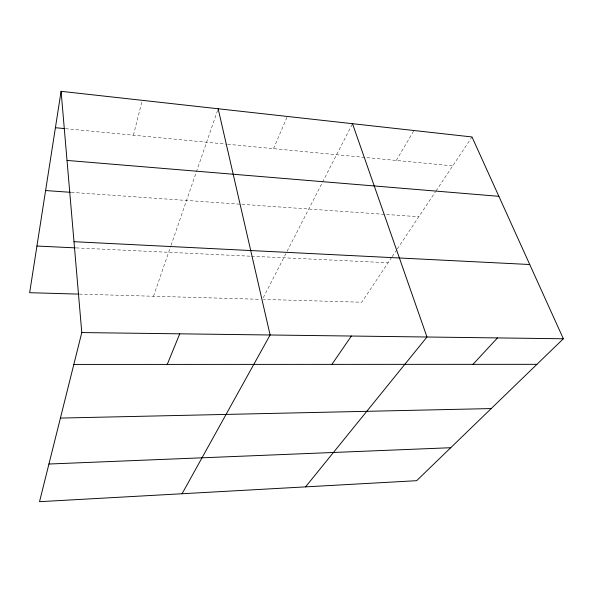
<?xml version="1.0" encoding="UTF-8"?>
<svg xmlns="http://www.w3.org/2000/svg" width="593" height="593" viewBox="0 0 593 593"><rect width="100%" height="100%" fill="white"/><g stroke="black" fill="none" stroke-linecap="round" stroke-linejoin="round"><path stroke-width="0.44" stroke-dasharray="2.96 2.22" d="M133.418 135.204L142.231 100.336M153.491 296.255L170.74 246.258M171.036 245.391L217.868 109.623M273.499 148.65L287.36 116.45M263.27 297.745L286.678 252.092M287.094 251.284L352.509 123.692M396.257 160.444L413.958 130.519M391.684 257.377L361.767 302.222L263.359 299.398M392.195 256.613L396.799 249.712M397.31 248.949L435.507 191.687M436.011 190.931L472.006 136.961M79.351 294.128L260.601 299.324M76.252 247.911L250.646 256.206M251.565 256.25L388.104 262.743M71.308 192.362L240.988 204.274M241.914 204.333L418.784 216.749M65.512 128.681L226.778 144.166M227.69 144.255L452.733 165.862"/><path stroke-width="0.89" d="M61.094 91.322L81.782 332.562L39.523 501.678L416.642 480.693L563.35 338.766L472.006 136.961L61.094 91.322L29.65 292.705L78.424 294.098M167.256 364.413L179.738 333.822M182.073 493.747L270.111 334.986L218.165 108.771M331.917 364.376L351.382 336.031M305.565 486.875L426.975 337.009L352.509 123.692M472.999 364.347L497.468 337.914M48.93 464.022L450.732 447.715M60.412 418.072L491.197 408.57M73.821 364.428L536.917 364.332M81.782 332.562L563.35 338.766M36.936 246.043L75.333 247.867M73.992 241.699L529.742 264.515M45.602 190.553L70.397 192.295M67.024 160.429L498.876 196.32M55.416 127.71L64.593 128.592"/></g></svg>
